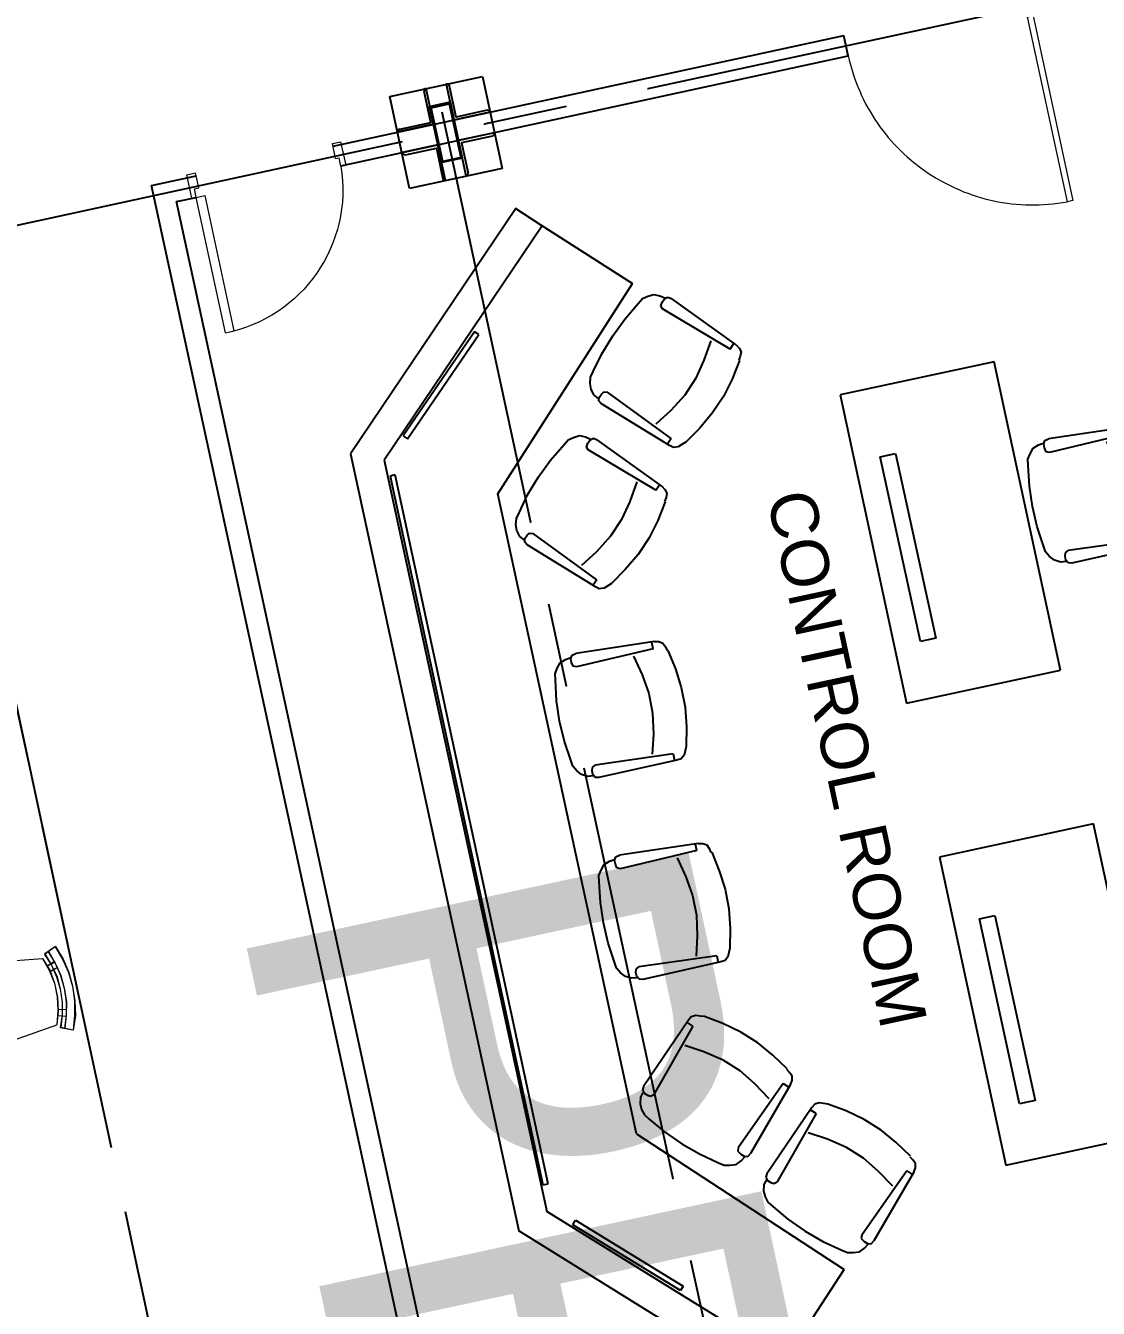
# Model space of a CAD drawing. Header units: inches. Extents: x -48022 to 80112, y -8164 to 5118.
# Drawn here: x 63819.1 to 64023.3, y 1502.9 to 1747 of the extents above; entities that cross this region are included whole.
import ezdxf
from ezdxf.enums import TextEntityAlignment as Align
from ezdxf.xclip import XClip

# ---------------------------------------------------------------- set-up
doc = ezdxf.new("R2010")
doc.units = ezdxf.units.IN
doc.header["$LTSCALE"] = 10
doc.header["$XCLIPFRAME"] = 0
doc.header["$PDMODE"] = 32
doc.linetypes.add('Amconstr', pattern=[9999, 9999, 0])
doc.linetypes.add('CENTER', pattern=[2, 1.25, -0.25, 0.25, -0.25])
for name, color, linetype in [('1_DIM', 1, 'Continuous'), ('1_TEXT', 3, 'Continuous'), ('A-TEXT-P', 3, 'Continuous'), ('FURN', 6, 'Continuous'), ('FURNITURE', 2, 'Continuous'), ('ROAD CL', 251, 'CENTER')]:
    doc.layers.add(name, color=color, linetype=linetype)
doc.layers.add('A-DOOR', color=2, linetype='Continuous', lineweight=20)
doc.styles.add('1by8in-1F', font='arial.ttf', dxfattribs={"height": 6})
doc.styles.add('ARC_IMP 001 1_1', font='ARIALN.TTF', dxfattribs={"height": 0.078125})
doc.styles.get("Standard").update_dxf_attribs({"font": 'sanss___.ttf'})
doc.dimstyles.new('STANDARD_WS', dxfattribs={"dimscale": 180, "dimtxt": 0.18, "dimasz": 0.0625, "dimexe": 0.1875, "dimexo": 0.0625, "dimgap": 0.09375, "dimtad": 0, "dimdec": 0, "dimzin": 3, "dimdsep": 46, "dimlunit": 4, "dimtxsty": 'Standard', "dimblk": 'DOT', "dimcen": 0.09375, "dimadec": 3, "dimazin": 0, "dimtfac": 1, "dimtdec": 0, "dimtofl": 0, "dimtmove": 1, "dimatfit": 3, "dimldrblk": 'CLOSED', "dimfxl": 0, "dimfrac": 2, "dimtolj": 1, "dimtzin": 3, "dimarcsym": 0})

# ---------------------------------------------------------------- blocks, each defined once
blk = doc.blocks.new('chair')
at = {"color": 0, "linetype": 'ByBlock', "lineweight": -2}
for points in [[(9810.59, 3788.74), (9810.93, 3789.34), (9811.69, 3789.51)], [(9826.82, 3788.91), (9811.69, 3789.51), (9811.69, 3789.51)], [(9806.94, 3785.26), (9807.11, 3786.45), (9807.7, 3787.38), (9808.47, 3788.32), (9809.57, 3788.74), (9810.59, 3788.91)], [(9811.35, 3786.96), (9810.76, 3787.21), (9810.59, 3787.98), (9810.59, 3788.74)], [(9826.31, 3787.64), (9811.35, 3786.96), (9811.35, 3786.96)], [(9822.4, 3786.96), (9823.33, 3783.13), (9823.93, 3779.4), (9823.93, 3775.57), (9823.33, 3771.66), (9822.4, 3767.92)], [(9826.31, 3787.64), (9826.31, 3788.83), (9826.31, 3788.83)], [(9826.82, 3788.91), (9827.67, 3788.74), (9828.35, 3788.32), (9828.69, 3787.55), (9828.86, 3786.79)], [(9810.59, 3765.97), (9809.57, 3766.06), (9808.47, 3766.65), (9807.7, 3767.5), (9807.11, 3768.52), (9806.94, 3769.71), (9806.43, 3773.45), (9806.26, 3777.44), (9806.43, 3781.35), (9806.94, 3785.26)], [(9829.03, 3786.79), (9829.79, 3783.05), (9830.22, 3779.4), (9830.22, 3775.57), (9829.79, 3771.83), (9829.03, 3768.18)], [(9810.59, 3766.99), (9810.76, 3767.58), (9811.35, 3767.92)], [(9826.31, 3767.24), (9811.35, 3767.92), (9811.35, 3767.92)], [(9828.69, 3767.41), (9828.35, 3766.65), (9827.67, 3766.06), (9826.82, 3765.97)], [(9829.03, 3768.18), (9828.69, 3767.41), (9828.69, 3767.41)], [(9810.59, 3766.23), (9810.59, 3766.99), (9810.59, 3766.99)], [(9811.61, 3765.46), (9810.93, 3765.63), (9810.59, 3766.23)], [(9826.82, 3765.97), (9811.61, 3765.46), (9811.61, 3765.46)], [(9826.31, 3767.24), (9826.31, 3765.89), (9826.31, 3765.89)]]:
    blk.add_lwpolyline(points, dxfattribs=at)
blk = doc.blocks.new('triangle worstation')
at = {"color": 0, "linetype": 'ByBlock', "lineweight": 9}
for points in [[(8883.08, 1254.49), (8895.57, 1252.79), (8895.57, 1252.79)], [(8883.08, 1254.49), (8895.57, 1252.79), (8895.57, 1252.79)], [(8895.57, 1252.79), (8896.42, 1250.33), (8896.76, 1247.7), (8896.76, 1245.06), (8896.34, 1242.51), (8895.57, 1239.88)], [(8895.57, 1252.79), (8896.34, 1250.33), (8896.76, 1247.7), (8896.76, 1244.98), (8896.34, 1242.34), (8895.57, 1239.88)], [(8898.37, 1254.49), (8896.08, 1253.47), (8896.08, 1253.47)], [(8896.08, 1253.47), (8896.93, 1251.18), (8897.44, 1248.8), (8897.61, 1246.42), (8897.44, 1243.87), (8896.93, 1241.49), (8896.08, 1239.2)], [(8898.46, 1254.49), (8896.17, 1253.56), (8896.17, 1253.56)], [(8896.17, 1253.56), (8896.93, 1251.18), (8897.52, 1248.8), (8897.61, 1246.42), (8897.44, 1243.87), (8896.93, 1241.49), (8896.17, 1239.2)], [(8896.84, 1253.81), (8897.69, 1251.43), (8898.2, 1248.89), (8898.37, 1246.42), (8898.2, 1243.79), (8897.69, 1241.32), (8896.84, 1238.94)], [(8896.93, 1253.9), (8897.69, 1251.43), (8898.29, 1248.89), (8898.37, 1246.42), (8898.29, 1243.79), (8897.69, 1241.32), (8896.93, 1238.94)], [(8898.46, 1254.49), (8899.39, 1251.86), (8899.9, 1249.14), (8899.99, 1246.42), (8899.9, 1243.62), (8899.39, 1240.9), (8898.37, 1238.26)], [(8898.37, 1254.49), (8899.22, 1251.86), (8899.82, 1249.14), (8899.99, 1246.42), (8899.82, 1243.62), (8899.22, 1240.9), (8898.37, 1238.26)], [(8897.69, 1251.77), (8896.08, 1251.18), (8896.08, 1251.18)], [(8897.61, 1251.6), (8896.08, 1251.18), (8896.08, 1251.18)], [(8897.95, 1250.5), (8896.42, 1250.08), (8896.42, 1250.08)], [(8897.95, 1250.5), (8896.42, 1249.99), (8896.42, 1249.99)], [(8897.69, 1241.07), (8896.08, 1241.49), (8896.08, 1241.49)], [(8897.61, 1241.07), (8896.08, 1241.49), (8896.08, 1241.49)], [(8897.95, 1242.26), (8896.42, 1242.68), (8896.42, 1242.68)], [(8897.95, 1242.26), (8896.42, 1242.68), (8896.42, 1242.68)], [(8882.91, 1238.26), (8895.57, 1239.88), (8895.57, 1239.88)], [(8883.08, 1238.26), (8895.57, 1239.88), (8895.57, 1239.88)], [(8898.37, 1238.26), (8896.08, 1239.2), (8896.08, 1239.2)], [(8898.37, 1238.26), (8896.17, 1239.2), (8896.17, 1239.2)]]:
    blk.add_lwpolyline(points, dxfattribs=at)
blk = doc.blocks.new('D 90')
at = {"color": 0, "linetype": 'ByBlock'}
for p, q in [((65291.7, 3446.52), (65292.8, 3446.52)), ((65291.7, 3446.52), (65291.7, 3440.52)), ((65292.8, 3446.52), (65292.8, 3444.33)), ((65329.76, 3446.52), (65329.76, 3444.33)), ((65329.76, 3446.52), (65331.07, 3446.52)), ((65331.07, 3446.52), (65331.07, 3440.52)), ((65292.8, 3444.33), (65293.89, 3444.33)), ((65293.89, 3444.33), (65293.89, 3440.52)), ((65328.89, 3444.33), (65328.89, 3440.52)), ((65328.89, 3444.33), (65328.89, 3440.52)), ((65328.89, 3444.33), (65329.76, 3444.33)), ((65291.7, 3440.52), (65293.89, 3440.52)), ((65328.89, 3440.52), (65331.07, 3440.52))]:
    blk.add_line(p, q, dxfattribs=at)
blk.add_lwpolyline([(65292.8, 3481.17), (65292.8, 3446.52), (65294.99, 3446.52), (65294.99, 3481.1)], dxfattribs=at)
blk.add_arc((65293.38, 3444.75), 36.43, 2.794, 90.9148, dxfattribs=at)
blk = doc.blocks.new('pdf plan')
at = {"color": 250, "linetype": 'Continuous', "lineweight": -2}
for points in [[(226.362, 435.183), (226.362, 419.602), (226.362, 419.602)], [(226.362, 416.493), (226.362, 413.383), (226.362, 413.383)], [(228.098, 412.325), (226.742, 412.325), (226.742, 413.697)], [(226.858, 413.598), (226.808, 413.664), (226.742, 413.697)], [(226.858, 413.598), (226.858, 412.424), (228.016, 412.424)], [(228.098, 412.325), (228.082, 412.391), (228.016, 412.424)], [(224.609, 411.547), (224.625, 411.481), (224.708, 411.464)], [(224.609, 411.547), (225.965, 411.547), (225.965, 410.191)], [(225.584, 411.944), (241.148, 411.944), (241.148, 411.944)], [(244.258, 411.944), (247.367, 411.944), (247.367, 411.944)], [(250.477, 411.944), (266.057, 411.944), (266.057, 411.944)], [(269.167, 411.944), (272.276, 411.944), (272.276, 411.944)], [(225.882, 410.29), (225.882, 411.464), (224.708, 411.464)], [(225.882, 410.29), (225.899, 410.207), (225.965, 410.191)], [(226.362, 410.274), (226.362, 394.71), (226.362, 394.71)]]:
    blk.add_lwpolyline(points, dxfattribs=at)
for points in [[(224.708, 412.424), (224.625, 412.391), (224.609, 412.325), (225.965, 412.325), (225.965, 413.697), (225.899, 413.664), (225.882, 413.598), (225.882, 412.424)], [(227.42, 412.325), (227.42, 411.547), (225.287, 411.547), (225.287, 412.325)], [(227.387, 412.275), (227.387, 411.597), (225.353, 411.597), (225.353, 412.275)], [(228.016, 411.464), (228.082, 411.481), (228.098, 411.547), (226.742, 411.547), (226.742, 410.191), (226.808, 410.207), (226.858, 410.29), (226.858, 411.464)]]:
    blk.add_lwpolyline(points, close=True, dxfattribs=at)
at = {"layer": 'A-DOOR', "color": 250}
blk.add_lwpolyline([(226.745, 433.932), (226.745, 434.139), (233.76, 434.126), (233.76, 433.92)], close=True, dxfattribs=at)
blk.add_arc((226.743, 434.144), 7.02, 269.9176, 358.1705, dxfattribs=at)
at = {"layer": 'FURN', "color": 250, "linetype": 'Amconstr', "lineweight": 25}
for p, q in [((226.751, 427.124), (225.972, 427.124)), ((225.972, 407.733), (225.972, 427.124)), ((226.751, 407.862), (226.751, 427.124)), ((230.443, 414.629), (233.302, 417.506)), ((239.871, 410.979), (233.302, 417.506)), ((264.159, 410.979), (270.708, 417.44)), ((273.516, 414.594), (270.708, 417.44)), ((229.644, 413.849), (230.505, 414.69)), ((230.505, 414.69), (237.758, 407.114)), ((273.495, 414.614), (266.264, 407.114)), ((229.667, 413.872), (237.265, 405.945)), ((274.33, 413.793), (266.754, 405.944)), ((264.159, 410.979), (239.871, 410.979)), ((237.758, 407.114), (266.264, 407.114)), ((237.265, 405.945), (266.754, 405.944)), ((225.972, 400.847), (225.972, 402.537)), ((226.751, 401.626), (226.751, 402.373)), ((277.156, 401.625), (226.751, 401.626)), ((277.156, 400.846), (225.972, 400.847))]:
    blk.add_line(p, q, dxfattribs=at)
for points in [[(238.975, 424.166), (250.666, 424.145), (250.677, 429.991), (238.985, 430.012)], [(256.506, 424.135), (268.198, 424.115), (268.208, 429.96), (256.516, 429.981)], [(241.531, 425.714), (248.546, 425.718), (248.546, 425.134), (241.531, 425.13)], [(259.063, 425.683), (266.078, 425.687), (266.078, 425.103), (259.063, 425.099)], [(237.024, 408.005), (237.163, 408.141), (233.945, 411.536), (233.806, 411.4)], [(266.953, 407.952), (266.814, 408.089), (270.044, 411.472), (270.182, 411.336)], [(265.269, 407.182), (265.269, 407.377), (238.378, 407.408), (238.378, 407.213)]]:
    blk.add_lwpolyline(points, close=True, dxfattribs=at)
at = {"layer": 'FURNITURE', "color": 250, "linetype": 'Amconstr', "lineweight": 25}
blk.add_lwpolyline([(224.618, 413.701), (228.108, 413.695), (228.101, 410.175), (224.612, 410.181)], close=True, dxfattribs=at)
at = {"layer": 'ROAD CL', "ltscale": 5}
blk.add_lwpolyline([(704.059, 239.558), (552.829, 391.321), (159.011, 392.014)], dxfattribs=at)
at = {"layer": 'A-DOOR', "color": 250, "xscale": -0.1484842808672417, "yscale": 0.1484842808672417, "zscale": 0.1484842808672418, "rotation": 269.9093851005774}
blk.add_blockref('D 90', (-300.334, -9291.76), dxfattribs=at)
at = {"layer": 'FURN', "color": 250, "linetype": 'Amconstr', "lineweight": 25}
for name, p, xscale, yscale, zscale, rotation in [('chair', (931.872, -1498.666), 0.1948611713430316, 0.1948611713430316, 0.1948611713430316, 88.54567881109601), ('chair', (-617.698, -1445.344), 0.1948611713430316, 0.1948611713430316, 0.1948611713430316, 44.32351258633271), ('chair', (1115.188, -1448.394), -0.1948611713430317, 0.1948611713430317, 0.1948611713430317, 315.474774370129), ('chair', (-613.162, -1449.146), 0.1948611713430316, 0.1948611713430316, 0.1948611713430316, 44.32351258633271), ('chair', (1111.051, -1452.181), -0.1948611713430317, 0.1948611713430317, 0.1948611713430317, 315.474774370129), ('chair', (935.931, -1517.494), 0.1948611713430316, 0.1948611713430316, 0.1948611713430316, 88.54567881109601), ('chair', (943.59, -1517.493), 0.1948611713430316, 0.1948611713430316, 0.1948611713430316, 88.54567881109601), ('triangle worstation', (494.203, -1343.005), 0.1948611713430318, 0.1948611713430318, 0.1948611713430318, 89.89914347823095)]:
    blk.add_blockref(name, p, dxfattribs=dict(at, xscale=xscale, yscale=yscale, zscale=zscale, rotation=rotation))
at = {"layer": 'A-TEXT-P', "color": 250, "style": '1by8in-1F'}
blk.add_text('CONTROL ROOM', height=1.75375, rotation=359.8991, dxfattribs=at).set_placement((252.212, 421.562), align=Align.MIDDLE_CENTER)
blk = doc.blocks.new('_Dot')
at = {"color": 0, "linetype": 'ByBlock', "lineweight": -2}
blk.add_line((-0.5, 0), (-1, 0), dxfattribs=at)
at = {"color": 0, "linetype": 'ByBlock', "const_width": 0.5}
blk.add_lwpolyline([(-0.25, 0, 1), (0.25, 0, 1)], format="xyb", close=True, dxfattribs=at)
blk = doc.blocks.new('*D201')
at = {"layer": '1_DIM', "color": 0, "lineweight": -2, "transparency": 16777216}
blk.add_line((66319.12, -277.29), (66319.12, 641.74), dxfattribs=at)
for start, end in [(90.060638, 95.578407), (96.552079, 102.069847)]:
    blk.add_arc((66319.12, -10021.85), 10629.84, start, end, dxfattribs=at)
at = {"layer": 'Defpoints', "color": 0, "transparency": 16777216}
for p in [(63731.75, 2015.89), (65569.57, 581.53), (64150.66, 66.92), (66319.12, -288.54), (66319.12, -1080.54)]:
    blk.add_point(p, dxfattribs=at)
at = {"layer": '1_DIM', "color": 0, "lineweight": -2, "transparency": 16777216, "xscale": 11.25, "yscale": 11.25, "zscale": 11.25}
for p, rotation in [((66319.12, 607.99), 0.03031924790928877), ((64085.38, 370.64), 192.1001664814439)]:
    blk.add_blockref('_Dot', p, dxfattribs=dict(at, rotation=rotation))
at = {"layer": '1_DIM', "color": 0, "transparency": 16777216, "insert": (65195.96, 548.48), "char_height": 32.4, "attachment_point": 5, "rotation": 6.0652}
blk.add_mtext('\\A1;12.130°', dxfattribs=at)
blk = doc.blocks.new('_Closed')
at = {"color": 0, "linetype": 'ByBlock', "lineweight": -2}
for p, q in [((-1, 0.167), (0, 0)), ((-1, 0.167), (-1, -0.167)), ((0, 0), (-1, -0.167)), ((0, 0), (-1, 0))]:
    blk.add_line(p, q, dxfattribs=at)

msp = doc.modelspace()

# ---------------------------------------------------------------- linework, layer by layer
at = {"layer": 'ROAD CL', "color": 1, "ltscale": 5}
msp.add_lwpolyline([(63575.07, -823.84), (64150.66, 66.92), (63731.75, 2015.89)], dxfattribs=at)

# ---------------------------------------------------------------- block references
at = {"linetype": 'Amconstr', "lineweight": 25}
ref = msp.add_blockref('pdf plan', (61586.99, 2414.1), dxfattribs=dict(at, xscale=5.131858713091743, yscale=5.131858713091743, zscale=5.131858713091743, rotation=282.2313422511228))
XClip(ref).set_block_clipping_path([(164.4791717222, 449.2939431408), (576.659918646, 448.5683895352), (739.282937211, 285.3718372324), (658.1213050436, 204.4954374036), (528.9983881636, 334.0737409183), (235.5965602188, 334.5902103453), (235.5625337246, 315.2600524106), (164.2434555072, 315.3855939715)])

# ---------------------------------------------------------------- texts
at = {"layer": '1_TEXT', "linetype": 'Amconstr', "lineweight": 25, "insert": (64041.47, 1142.18), "char_height": 86.0695, "width": 931.0665, "attachment_point": 2, "rotation": 282.1305, "line_spacing_factor": 0.930915, "style": 'ARC_IMP 001 1_1'}
msp.add_mtext('PROPOSED ADMIN. BUILDING', dxfattribs=at)

# ---------------------------------------------------------------- dimensions: what is measured, and where the dimension line sits
at = {"layer": '1_DIM'}
dim = msp.add_angular_dim_2l(base=(65569.5702, 581.5268), line1=((64150.6587, 66.9208), (63731.7517, 2015.8874)), line2=((66319.12, -1080.5431), (66319.12, -288.5431)), dimstyle='STANDARD_WS', dxfattribs=at)
dim.commit()
dim.dimension.update_dxf_attribs({"geometry": '*D201', "text_midpoint": (65195.9619, 548.4831)})

doc.saveas('drawing.dxf')
